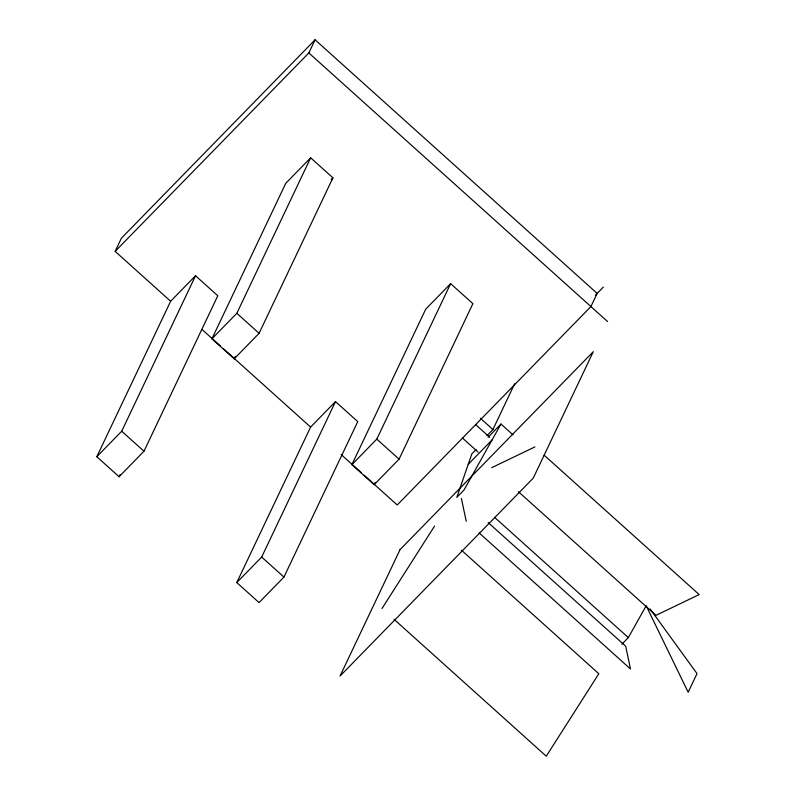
<?xml version="1.0" encoding="UTF-8"?>
<svg xmlns="http://www.w3.org/2000/svg" width="796" height="796" viewBox="0 0 796 796"><rect width="100%" height="100%" fill="white"/><g stroke="black" fill="none" stroke-linecap="round" stroke-linejoin="round"><path stroke-width="1.19" d="M170.633 301.246L195.527 275.744L217.796 295.774L143.976 451.242L119.082 476.744L96.813 456.715L170.633 301.246L115.151 251.357L121.4 238.213L315.077 39.8L597.159 293.416L590.911 306.56L397.234 504.982L364.13 475.222M96.813 456.715L121.708 431.213L195.527 275.744M115.151 251.357L308.838 52.944L315.077 39.8M119.082 476.744L120.146 474.506M211.935 338.778L285.764 183.309L310.649 157.807L332.927 177.826L259.098 333.305L234.213 358.807L211.935 338.778L236.83 313.276L310.649 157.807M234.213 358.807L235.268 356.568M236.78 582.563L310.599 427.094L335.494 401.592L357.762 421.621L283.943 577.09L259.048 602.592L236.78 582.563L261.675 557.061L335.494 401.592M351.902 464.625L425.731 309.156L450.626 283.655L472.894 303.674L399.065 459.153L374.18 484.655L351.902 464.625L376.797 439.123L450.626 283.655M374.18 484.655L375.234 482.416M486.923 435.681L492.913 429.541L514.644 383.772M512.972 434.815L500.983 424.029L464.088 489.918L456.805 497.381L471.849 453.869L476.137 449.481M621.865 644.233L628.342 637.606L645.884 606.283M382.01 608.512L434.576 526.057M331.206 179.588L332.927 177.826M595.418 295.197L603.378 287.048M488.127 437.193L500.983 424.029M468.237 464.327L492.117 439.87M491.699 467.67L534.932 446.894M308.838 52.944L607.597 321.564M544.156 455.193L699.187 594.582L655.954 615.358L518.455 491.729M480.356 418.248L492.913 429.541M476.038 424.974L489.689 437.253M462.526 438.099L477.998 452.019M494.535 517.3L628.342 637.606M488.167 522.574L625.666 646.193L630.492 668.978L479.152 532.902M236.83 313.276L259.098 333.305M376.797 439.123L399.065 459.153M461.342 550.116L598.831 673.744L546.265 756.2L394.01 619.298M202.104 329.534L220.492 346.071M223.248 348.548L310.599 427.094M341.146 454.556L361.374 472.744M121.708 431.213L143.976 451.242M261.675 557.061L283.943 577.09M650.113 608.96L697.017 673.595L688.172 692.241L646.133 605.676M461.411 498.515L466.237 521.29M400.06 549.618L340.021 676.083L533.26 478.117L593.309 351.663L400.06 549.618"/></g></svg>
